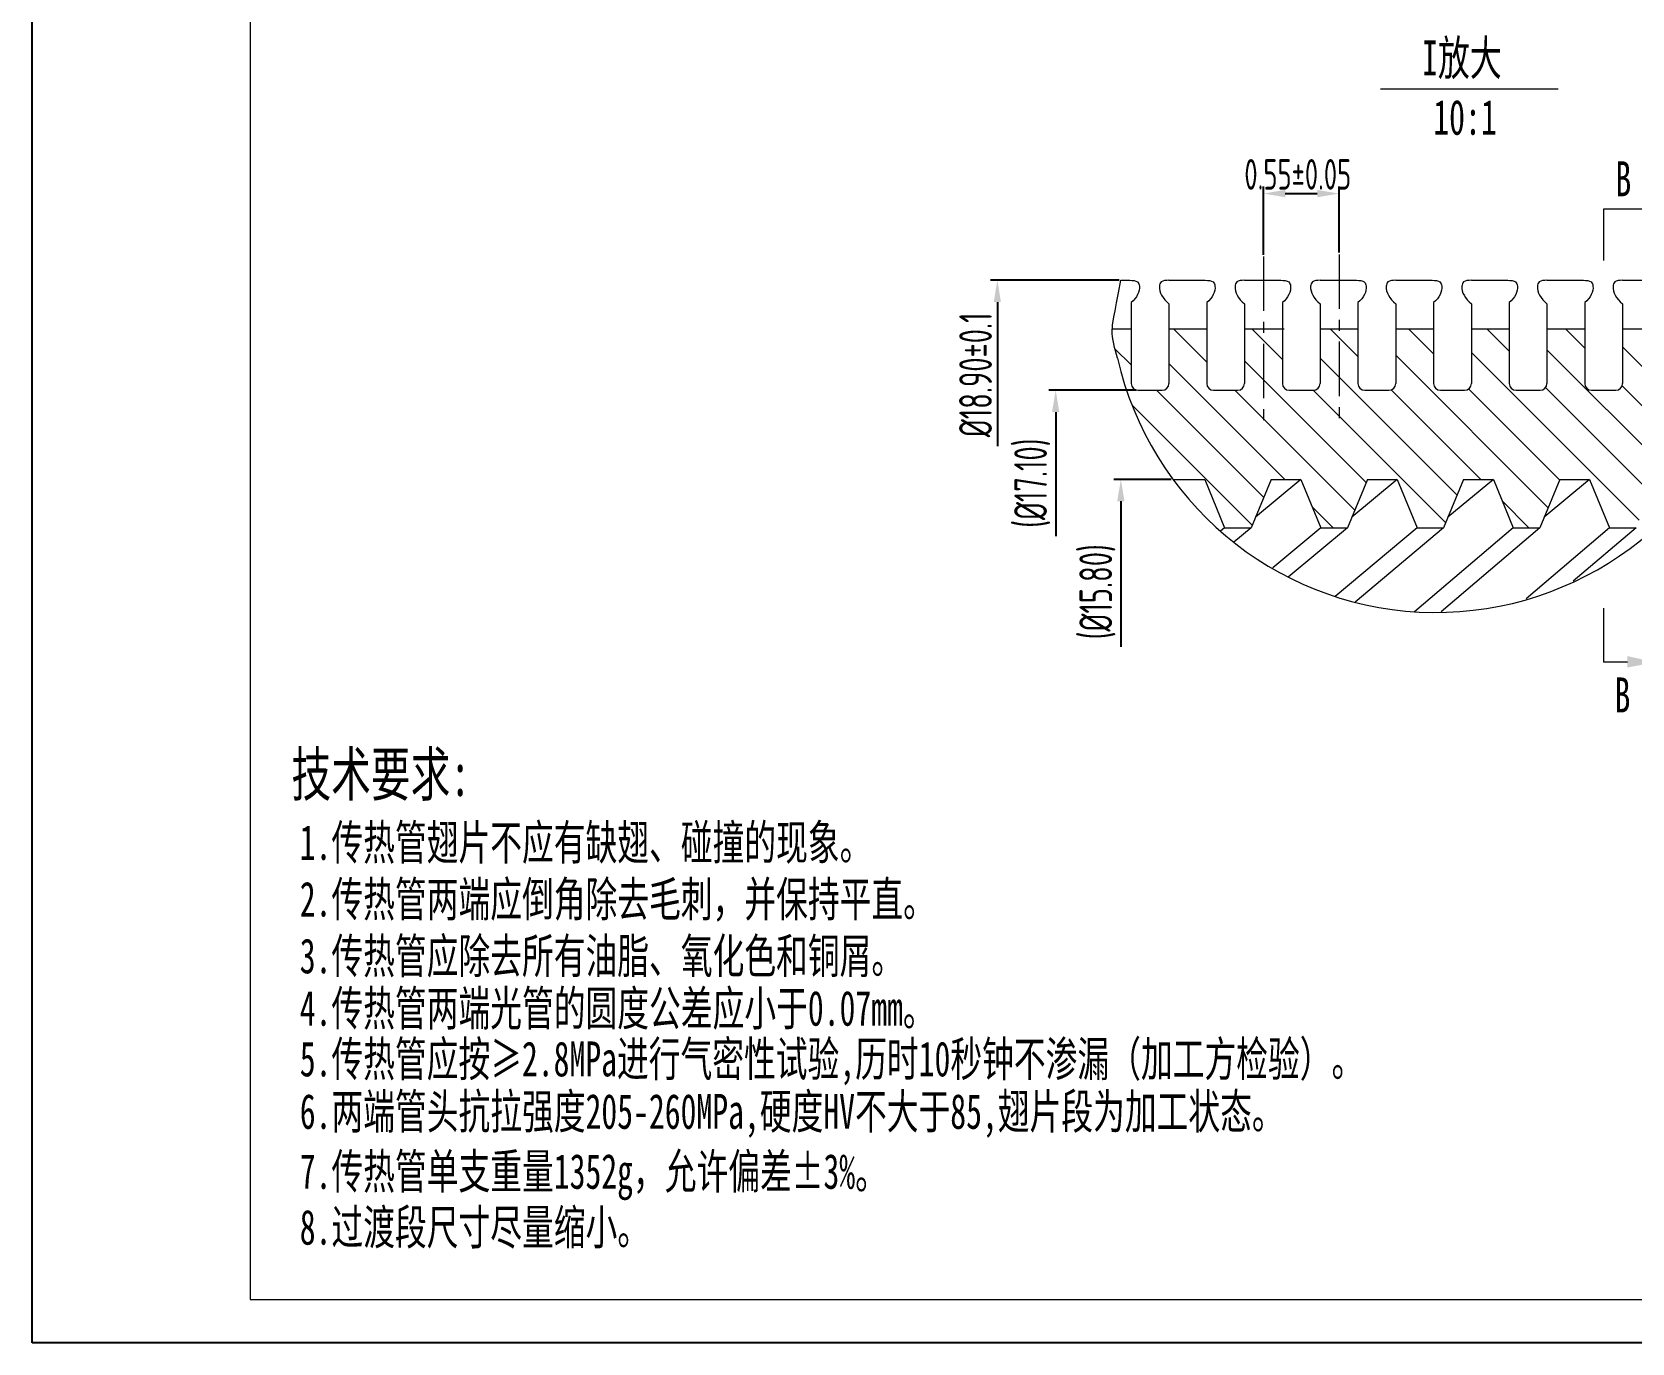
# Model space of a CAD drawing. Header units: millimetres. Extents: x 0 to 420, y 0 to 297.
# Drawn here: x 0 to 183.3, y 0 to 150.2 of the extents above; entities that cross this region are included whole.
import ezdxf

# ---------------------------------------------------------------- set-up
doc = ezdxf.new("R2010")
doc.units = ezdxf.units.MM
doc.header["$LTSCALE"] = 10
doc.linetypes.add('CENTER', pattern=[2, 1.25, -0.25, 0.25, -0.25])
doc.layers.get('0').update_dxf_attribs({"lineweight": 18})
for name, color, linetype, lineweight in [('1轮廓实线层', 7, 'Continuous', 18), ('2细线层', 4, 'Continuous', 18), ('3中心线层', 1, 'CENTER', 18), ('5剖面线层', 2, 'Continuous', 18), ('6文字层', 3, 'Continuous', 18), ('7标注层', 4, 'Continuous', 18), ('LAYER3', 4, 'Continuous', 18), ('粗线', 7, 'Continuous', 15)]:
    doc.layers.add(name, color=color, linetype=linetype, lineweight=lineweight)
doc.layers.add('边框', color=7, linetype='Continuous', lineweight=18, plot=False)
doc.styles.get("Standard").update_dxf_attribs({"font": 'isocp.shx', "width": 0.707, "bigfont": 'gbcbig.shx'})
doc.styles.add('STYLE1', font='', dxfattribs={"width": 0.67})
doc.styles.get('STYLE1').set_extended_font_data('宋体')
doc.dimstyles.new('STANDARD$0', dxfattribs={"dimtxt": 2.5, "dimasz": 2.5, "dimexe": 0.8, "dimexo": 0.2, "dimtad": 1, "dimdec": 4, "dimdsep": 46, "dimtxsty": 'Standard', "dimcen": 0.09, "dimdle": 5, "dimadec": 0, "dimazin": 0, "dimtfac": 1, "dimtdec": 4, "dimtmove": 0, "dimatfit": 3, "dimfxl": 0, "dimtolj": 1, "dimarcsym": 0})

# ---------------------------------------------------------------- blocks, each defined once
blk = doc.blocks.new('*X7')
at = {"layer": '7标注层', "linetype": 'ByBlock'}
for points in [[(141.09, 131.68), (143.59, 131.26), (143.59, 132.1)], [(149.76, 131.68), (147.26, 131.26), (147.26, 132.1)]]:
    blk.add_hatch(color=0, dxfattribs=at).paths.add_polyline_path(points, flags=0)
at = {"layer": '7标注层', "color": 0, "linetype": 'ByBlock', "lineweight": -2}
for p, q in [((141.09, 124.68), (141.09, 132.48)), ((149.76, 124.92), (149.76, 132.48)), ((143.59, 131.68), (147.26, 131.68))]:
    blk.add_line(p, q, dxfattribs=at)
at = {"layer": '7标注层', "color": 0, "linetype": 'ByBlock', "insert": (145.03, 133.88), "char_height": 3.5, "width": 24.3915, "attachment_point": 5}
blk.add_mtext('0.55%%P0.05', dxfattribs=at)
blk = doc.blocks.new('*X11')
at = {"layer": 'LAYER3'}
blk.add_hatch(color=0, dxfattribs=at).paths.add_polyline_path([(110.19, 119.25), (111.02, 119.25), (110.61, 121.75)], flags=0)
at = {"layer": 'LAYER3', "color": 0, "lineweight": -2}
for p, q in [((124.56, 121.75), (109.81, 121.75)), ((110.61, 119.25), (110.61, 102.73))]:
    blk.add_line(p, q, dxfattribs=at)
at = {"layer": 'LAYER3', "color": 0, "insert": (108.11, 110.91), "char_height": 3.75, "width": 30.3, "attachment_point": 5, "rotation": 90}
blk.add_mtext('%%C18.90%%P0.1', dxfattribs=at)
blk = doc.blocks.new('*X12')
at = {"layer": '7标注层'}
blk.add_hatch(color=0, dxfattribs=at).paths.add_polyline_path([(116.87, 106.65), (117.71, 106.65), (117.29, 109.15)], flags=0)
at = {"layer": '7标注层', "color": 0, "lineweight": -2}
for p, q in [((126.52, 109.15), (116.49, 109.15)), ((117.29, 106.65), (117.29, 92.44))]:
    blk.add_line(p, q, dxfattribs=at)
at = {"layer": '7标注层', "color": 0, "insert": (114.6, 98.5), "char_height": 3.75, "width": 21.9675, "attachment_point": 5, "rotation": 90}
blk.add_mtext('(%%C17.10)', dxfattribs=at)
blk = doc.blocks.new('*X28')
at = {"layer": '7标注层'}
blk.add_hatch(color=0, dxfattribs=at).paths.add_polyline_path([(124.34, 96.44), (125.17, 96.44), (124.76, 98.94)], flags=0)
at = {"layer": '7标注层', "color": 0, "lineweight": -2}
for p, q in [((130.52, 98.94), (123.96, 98.94)), ((124.76, 96.44), (124.76, 79.74))]:
    blk.add_line(p, q, dxfattribs=at)
at = {"layer": '7标注层', "color": 0, "insert": (122.07, 86.06), "char_height": 3.75, "width": 22.725, "attachment_point": 5, "rotation": 90}
blk.add_mtext('(%%C15.80)', dxfattribs=at)

msp = doc.modelspace()

# ---------------------------------------------------------------- hatches: boundary and pattern name
at = {"layer": '5剖面线层', "ltscale": 0.5}
h = msp.add_hatch(dxfattribs=at)
h.set_pattern_fill('ANSI31', color=256, style=0, pattern_type=0)
h.set_pattern_definition([(135, (0, 0), (-2.245064, -2.245064), [])])
edge = h.paths.add_edge_path(flags=0)
edge.add_line((138.92879, 116.17293), (138.92879, 109.93991))
edge.add_arc((138.14129, 109.93991), 0.7875, 270, 360, ccw=False)
edge.add_line((138.14129, 109.15241), (136.76316, 109.15241))
edge.add_line((136.76316, 109.15241), (135.38504, 109.15241))
edge.add_arc((135.38504, 109.93991), 0.7875, 180, 270, ccw=False)
edge.add_line((134.59754, 109.93991), (134.59754, 116.17293))
edge.add_line((134.59754, 116.17293), (130.26629, 116.17293))
edge.add_line((130.26629, 116.17293), (130.26629, 109.93991))
edge.add_arc((129.47879, 109.93991), 0.7875, 270, 360, ccw=False)
edge.add_line((129.47879, 109.15241), (126.72254, 109.15241))
edge.add_arc((126.72254, 109.93991), 0.7875, 180, 270, ccw=False)
edge.add_line((125.93504, 109.93991), (125.93504, 116.17293))
edge.add_line((125.93504, 116.17293), (123.77279, 116.18018))
edge.add_spline(control_points=[(123.77279, 116.18018), (123.77097, 116.14207), (123.73254, 115.04701), (124.06215, 113.9209), (124.38045, 112.83346)], knot_values=[0, 0, 0, 0, 0.117345997, 3.417697462, 3.417697462, 3.417697462, 3.417697462], weights=[1, 1, 1, 1, 1], degree=3, periodic=0)
edge.add_arc((160.85574, 121.09018), 37.39813, 192.7547986, 216.3145089)
edge.add_line((130.72113, 98.94237), (134.36192, 98.91491))
edge.add_line((134.36192, 98.91491), (136.64977, 93.40241))
edge.add_line((136.64977, 93.40241), (139.69404, 93.40241))
edge.add_line((139.69404, 93.40241), (141.97739, 98.91491))
edge.add_line((141.97739, 98.91491), (145.38692, 98.91491))
edge.add_line((145.38692, 98.91491), (147.67028, 93.40241))
edge.add_line((147.67028, 93.40241), (150.71904, 93.40241))
edge.add_line((150.71904, 93.40241), (153.00239, 98.91491))
edge.add_line((153.00239, 98.91491), (156.41192, 98.91491))
edge.add_line((156.41192, 98.91491), (158.69528, 93.40241))
edge.add_line((158.69528, 93.40241), (161.74404, 93.40241))
edge.add_line((161.74404, 93.40241), (164.02739, 98.91491))
edge.add_line((164.02739, 98.91491), (167.43692, 98.91491))
edge.add_line((167.43692, 98.91491), (169.72028, 93.40241))
edge.add_line((169.72028, 93.40241), (172.76904, 93.40241))
edge.add_line((172.76904, 93.40241), (175.05239, 98.91491))
edge.add_line((175.05239, 98.91491), (178.46192, 98.91491))
edge.add_line((178.46192, 98.91491), (180.74528, 93.40241))
edge.add_line((180.74528, 93.40241), (183.79404, 93.40241))
edge.add_line((183.79404, 93.40241), (186.07739, 98.91491))
edge.add_line((186.07739, 98.91491), (190.97014, 98.91491))
edge.add_arc((160.85574, 121.09018), 37.39813, 323.6332678, 341.3849782)
edge.add_line((196.29737, 109.15241), (196.02254, 109.15241))
edge.add_arc((196.02254, 109.93991), 0.7875, 180, 270, ccw=False)
edge.add_line((195.23504, 109.93991), (195.23504, 116.17293))
edge.add_line((195.23504, 116.17293), (190.90379, 116.17293))
edge.add_line((190.90379, 116.17293), (190.90379, 109.93991))
edge.add_arc((190.11629, 109.93991), 0.7875, 270, 360, ccw=False)
edge.add_line((190.11629, 109.15241), (188.73816, 109.15241))
edge.add_line((188.73816, 109.15241), (187.36004, 109.15241))
edge.add_arc((187.36004, 109.93991), 0.7875, 180, 270, ccw=False)
edge.add_line((186.57254, 109.93991), (186.57254, 116.17293))
edge.add_line((186.57254, 116.17293), (182.24129, 116.17293))
edge.add_line((182.24129, 116.17293), (182.24129, 109.93991))
edge.add_arc((181.45379, 109.93991), 0.7875, 270, 360, ccw=False)
edge.add_line((181.45379, 109.15241), (180.07566, 109.15241))
edge.add_line((180.07566, 109.15241), (178.69754, 109.15241))
edge.add_arc((178.69754, 109.93991), 0.7875, 180, 270, ccw=False)
edge.add_line((177.91004, 109.93991), (177.91004, 116.17293))
edge.add_line((177.91004, 116.17293), (173.57879, 116.17293))
edge.add_line((173.57879, 116.17293), (173.57879, 109.93991))
edge.add_arc((172.79129, 109.93991), 0.7875, 270, 360, ccw=False)
edge.add_line((172.79129, 109.15241), (171.41316, 109.15241))
edge.add_line((171.41316, 109.15241), (170.03504, 109.15241))
edge.add_arc((170.03504, 109.93991), 0.7875, 180, 270, ccw=False)
edge.add_line((169.24754, 109.93991), (169.24754, 116.17293))
edge.add_line((169.24754, 116.17293), (164.91629, 116.17293))
edge.add_line((164.91629, 116.17293), (164.91629, 109.93991))
edge.add_arc((164.12879, 109.93991), 0.7875, 270, 360, ccw=False)
edge.add_line((164.12879, 109.15241), (162.75066, 109.15241))
edge.add_line((162.75066, 109.15241), (161.37254, 109.15241))
edge.add_arc((161.37254, 109.93991), 0.7875, 180, 270, ccw=False)
edge.add_line((160.58504, 109.93991), (160.58504, 116.17293))
edge.add_line((160.58504, 116.17293), (156.25379, 116.17293))
edge.add_line((156.25379, 116.17293), (156.25379, 109.93991))
edge.add_arc((155.46629, 109.93991), 0.7875, 270, 360, ccw=False)
edge.add_line((155.46629, 109.15241), (154.08816, 109.15241))
edge.add_line((154.08816, 109.15241), (152.71004, 109.15241))
edge.add_arc((152.71004, 109.93991), 0.7875, 180, 270, ccw=False)
edge.add_line((151.92254, 109.93991), (151.92254, 116.17293))
edge.add_line((151.92254, 116.17293), (147.59129, 116.17293))
edge.add_line((147.59129, 116.17293), (147.59129, 109.93991))
edge.add_arc((146.80379, 109.93991), 0.7875, 270, 360, ccw=False)
edge.add_line((146.80379, 109.15241), (145.42566, 109.15241))
edge.add_line((145.42566, 109.15241), (144.04754, 109.15241))
edge.add_arc((144.04754, 109.93991), 0.7875, 180, 270, ccw=False)
edge.add_line((143.26004, 109.93991), (143.26004, 116.17293))
edge.add_line((143.26004, 116.17293), (138.92879, 116.17293))
at = {"layer": '7标注层'}
msp.add_hatch(color=256, dxfattribs=at).paths.add_polyline_path([(182.78919, 78.69656), (185.99569, 77.98539), (182.78919, 77.38421)], flags=0)

# ---------------------------------------------------------------- linework, layer by layer
at = {"ltscale": 0.5}
for p, q in [((123.77279, 116.18018), (125.93504, 116.17293)), ((130.26629, 116.17293), (134.59754, 116.17293)), ((138.92879, 116.17293), (143.47666, 116.17293)), ((147.59129, 116.17293), (151.92254, 116.17293)), ((156.25379, 116.17293), (160.58504, 116.17293)), ((164.91629, 116.17293), (169.24754, 116.17293)), ((173.57879, 116.17293), (177.91004, 116.17293)), ((182.24129, 116.17293), (186.57254, 116.17293)), ((145.38692, 98.91491), (140.18858, 94.59635)), ((156.41192, 98.91491), (151.21358, 94.59635)), ((167.43692, 98.91491), (162.23858, 94.59635)), ((178.46192, 98.91491), (173.26358, 94.59635)), ((136.64977, 93.40241), (136.16592, 93.00045)), ((139.69404, 93.40241), (137.68589, 91.73413)), ((147.67028, 93.40241), (142.15712, 88.82231)), ((150.71904, 93.40241), (143.91436, 87.74937)), ((158.69528, 93.40241), (149.31875, 85.51607)), ((161.74404, 93.40241), (151.58631, 84.85902)), ((169.72028, 93.40241), (158.40915, 83.77217)), ((172.76904, 93.40241), (161.45791, 83.77217)), ((180.74528, 93.40241), (171.18905, 85.26628)), ((183.79404, 93.40241), (176.58346, 87.26335))]:
    msp.add_line(p, q, dxfattribs=at)
at = {"layer": '1轮廓实线层'}
for p, q in [((124.75511, 121.75241), (125.77275, 121.75241)), ((130.26629, 121.75241), (134.43525, 121.75241)), ((138.92879, 121.75241), (143.09775, 121.75241)), ((147.59129, 121.75241), (151.76025, 121.75241)), ((156.25379, 121.75241), (160.42275, 121.75241)), ((164.91629, 121.75241), (169.08525, 121.75241)), ((173.57879, 121.75241), (177.74775, 121.75241)), ((182.24129, 121.75241), (186.41025, 121.75241)), ((125.93504, 119.19022), (125.93504, 109.93991)), ((134.59754, 119.19022), (134.59754, 109.93991)), ((143.26004, 119.19022), (143.26004, 109.93991)), ((151.92254, 119.19022), (151.92254, 109.93991)), ((160.58504, 119.19022), (160.58504, 109.93991)), ((169.24754, 119.19022), (169.24754, 109.93991)), ((177.91004, 119.19022), (177.91004, 109.93991)), ((130.26629, 119.0572), (130.26629, 109.93991)), ((138.92879, 119.0572), (138.92879, 109.93991)), ((147.59129, 119.0572), (147.59129, 109.93991)), ((156.25379, 119.0572), (156.25379, 109.93991)), ((164.91629, 119.0572), (164.91629, 109.93991)), ((173.57879, 119.0572), (173.57879, 109.93991)), ((182.24129, 119.0572), (182.24129, 109.93991)), ((126.72254, 109.15241), (129.47879, 109.15241)), ((135.38504, 109.15241), (136.76316, 109.15241)), ((136.76316, 109.15241), (138.14129, 109.15241)), ((144.04754, 109.15241), (145.42566, 109.15241)), ((145.42566, 109.15241), (146.80379, 109.15241)), ((152.71004, 109.15241), (154.08816, 109.15241)), ((154.08816, 109.15241), (155.46629, 109.15241)), ((161.37254, 109.15241), (162.75066, 109.15241)), ((162.75066, 109.15241), (164.12879, 109.15241)), ((170.03504, 109.15241), (171.41316, 109.15241)), ((171.41316, 109.15241), (172.79129, 109.15241)), ((178.69754, 109.15241), (180.07566, 109.15241)), ((180.07566, 109.15241), (181.45379, 109.15241)), ((130.72113, 98.94237), (134.36192, 98.91491)), ((134.36192, 98.91491), (136.64977, 93.40241)), ((141.97739, 98.91491), (139.69404, 93.40241)), ((141.97739, 98.91491), (145.38692, 98.91491)), ((145.38692, 98.91491), (147.67028, 93.40241)), ((153.00239, 98.91491), (150.71904, 93.40241)), ((153.00239, 98.91491), (156.41192, 98.91491)), ((156.41192, 98.91491), (158.69528, 93.40241)), ((164.02739, 98.91491), (161.74404, 93.40241)), ((164.02739, 98.91491), (167.43692, 98.91491)), ((167.43692, 98.91491), (169.72028, 93.40241)), ((175.05239, 98.91491), (172.76904, 93.40241)), ((175.05239, 98.91491), (178.46192, 98.91491)), ((178.46192, 98.91491), (180.74528, 93.40241)), ((136.64977, 93.40241), (139.69404, 93.40241)), ((147.67028, 93.40241), (150.71904, 93.40241)), ((158.69528, 93.40241), (161.74404, 93.40241)), ((169.72028, 93.40241), (172.76904, 93.40241)), ((180.74528, 93.40241), (183.79404, 93.40241))]:
    msp.add_line(p, q, dxfattribs=at)
for centre, start, end in [((126.72254, 109.93991), 180, 270), ((129.47879, 109.93991), 270, 0), ((135.38504, 109.93991), 180, 270), ((138.14129, 109.93991), 270, 0), ((144.04754, 109.93991), 180, 270), ((146.80379, 109.93991), 270, 0), ((152.71004, 109.93991), 180, 270), ((155.46629, 109.93991), 270, 360), ((161.37254, 109.93991), 180, 270), ((164.12879, 109.93991), 270, 0), ((170.03504, 109.93991), 180, 270), ((172.79129, 109.93991), 270, 360), ((178.69754, 109.93991), 180, 270), ((181.45379, 109.93991), 270, 360)]:
    msp.add_arc(centre, 0.7875, start, end, dxfattribs=at)
for points, knots in [([(125.77275, 121.75241), (126.12124, 121.73897), (126.7006, 121.71661), (127.0591, 120.68795), (126.59629, 119.73598), (125.93504, 119.19022)], [0, 0, 0, 0, 277.357343389, 461.096346267, 1070.256462136, 1070.256462136, 1070.256462136, 1070.256462136]), ([(130.26629, 121.75241), (129.91779, 121.73897), (129.33843, 121.71661), (128.99285, 120.58388), (129.54458, 119.64627), (130.26629, 119.0572)], [0, 0, 0, 0, 268.847642978, 446.949283423, 1085.446018656, 1085.446018656, 1085.446018656, 1085.446018656]), ([(134.43525, 121.75241), (134.78374, 121.73897), (135.3631, 121.71661), (135.7216, 120.68795), (135.25879, 119.73598), (134.59754, 119.19022)], [0, 0, 0, 0, 289.131839493, 480.671011449, 1115.691460862, 1115.691460862, 1115.691460862, 1115.691460862]), ([(138.92879, 121.75241), (138.58029, 121.73897), (138.00093, 121.71661), (137.65535, 120.58388), (138.20708, 119.64627), (138.92879, 119.0572)], [0, 0, 0, 0, 280.349257895, 466.070293702, 1131.88266203, 1131.88266203, 1131.88266203, 1131.88266203]), ([(143.09775, 121.75241), (143.44624, 121.73897), (144.0256, 121.71661), (144.3841, 120.68795), (143.92129, 119.73598), (143.26004, 119.19022)], [0, 0, 0, 0, 301.676578229, 501.526176577, 1164.098643932, 1164.098643932, 1164.098643932, 1164.098643932]), ([(147.59129, 121.75241), (147.24279, 121.73897), (146.66343, 121.71661), (146.31785, 120.58388), (146.86958, 119.64627), (147.59129, 119.0572)], [0, 0, 0, 0, 292.557080082, 486.365347504, 1181.17054807, 1181.17054807, 1181.17054807, 1181.17054807]), ([(151.76025, 121.75241), (152.10874, 121.73897), (152.6881, 121.71661), (153.0466, 120.68795), (152.58379, 119.73598), (151.92254, 119.19022)], [0, 0, 0, 0, 314.901641587, 523.51235628, 1215.131038996, 1215.131038996, 1215.131038996, 1215.131038996]), ([(156.25379, 121.75241), (155.90529, 121.73897), (155.32593, 121.71661), (154.98035, 120.58388), (155.53208, 119.64627), (156.25379, 119.0572)], [0, 0, 0, 0, 305.389049714, 507.698023395, 1232.978368269, 1232.978368269, 1232.978368269, 1232.978368269]), ([(160.42275, 121.75241), (160.77124, 121.73897), (161.3506, 121.71661), (161.7091, 120.68795), (161.24629, 119.73598), (160.58504, 119.19022)], [0, 0, 0, 0, 328.728350826, 546.498750053, 1268.485043372, 1268.485043372, 1268.485043372, 1268.485043372]), ([(164.91629, 121.75241), (164.56779, 121.73897), (163.98843, 121.71661), (163.64285, 120.58388), (164.19458, 119.64627), (164.91629, 119.0572)], [0, 0, 0, 0, 318.773318486, 529.948876222, 1287.016042136, 1287.016042136, 1287.016042136, 1287.016042136]), ([(169.08525, 121.75241), (169.43374, 121.73897), (170.0131, 121.71661), (170.3716, 120.68795), (169.90879, 119.73598), (169.24754, 119.19022)], [0, 0, 0, 0, 343.087725705, 570.370680793, 1323.894478612, 1323.894478612, 1323.894478612, 1323.894478612]), ([(173.57879, 121.75241), (173.23029, 121.73897), (172.65093, 121.71661), (172.30535, 120.58388), (172.85708, 119.64627), (173.57879, 119.0572)], [0, 0, 0, 0, 332.646842416, 553.013097691, 1343.02903577, 1343.02903577, 1343.02903577, 1343.02903577]), ([(177.74775, 121.75241), (178.09624, 121.73897), (178.6756, 121.71661), (179.0341, 120.68795), (178.57129, 119.73598), (177.91004, 119.19022)], [0, 0, 0, 0, 357.919174908, 595.027417671, 1381.125537138, 1381.125537138, 1381.125537138, 1381.125537138]), ([(182.24129, 121.75241), (181.89279, 121.73897), (181.31343, 121.71661), (180.96785, 120.58388), (181.51958, 119.64627), (182.24129, 119.0572)], [0, 0, 0, 0, 346.954203258, 576.798557014, 1400.793603432, 1400.793603432, 1400.793603432, 1400.793603432])]:
    msp.add_open_spline(points, degree=3, knots=knots, dxfattribs=at)
at = {"layer": '2细线层'}
for p, q in [((180.07566, 129.89824), (180.07566, 124.01196)), ((180.07566, 84.1921), (180.07566, 77.98539))]:
    msp.add_line(p, q, dxfattribs=at)
msp.add_arc((160.85574, 121.09018), 37.39813, 192.7547986, 341.3849782, dxfattribs=at)
msp.add_open_spline([(124.38045, 112.83346), (124.06215, 113.9209), (123.531, 115.73555), (123.95555, 117.46959), (124.75511, 121.75241)], degree=3, knots=[0, 0, 0, 0, 448.060918396, 747.692883988, 747.692883988, 747.692883988, 747.692883988], dxfattribs=at)
at = {"layer": '3中心线层', "ltscale": 0.5}
for p, q in [((149.75691, 124.71877), (149.75691, 105.00916)), ((141.09441, 124.48148), (141.09441, 105.00916))]:
    msp.add_line(p, q, dxfattribs=at)
at = {"layer": '6文字层'}
msp.add_line((154.51519, 143.67958), (174.87026, 143.67958), dxfattribs=at)
at = {"layer": '7标注层'}
for points in [[(184.78843, 129.89824), (180.07566, 129.89824)], [(182.78919, 77.98539), (180.07566, 77.98539)]]:
    msp.add_lwpolyline(points, dxfattribs=at)
at = {"layer": '粗线'}
for p, q in [((25, 292.00001), (25, 5.00001)), ((25, 5.00001), (415, 5))]:
    msp.add_line(p, q, dxfattribs=at)
at = {"layer": '边框', "linetype": 'Continuous', "lineweight": 25}
for p, q in [((0, 0), (0, 297)), ((420, 0), (0, 0))]:
    msp.add_line(p, q, dxfattribs=at)

# ---------------------------------------------------------------- texts
at = {"layer": '6文字层', "style": 'STYLE1'}
for s, height, width, p in [('I放大', 4, 0.67, (159.26459, 145.22745)), ('10:1', 4, 0.67, (160.54049, 138.41917)), ('B', 4, 0.67, (181.42028, 131.37274)), ('B', 4, 0.67, (181.31782, 72.24291)), ('技术要求:', 5, 0.667, (29.7314, 62.66778)), ('1.传热管翅片不应有缺翅、碰撞的现象。', 4, 0.667, (30.67981, 55.34896)), ('2.传热管两端应倒角除去毛刺，并保持平直。', 4, 0.667, (30.67981, 48.84896)), ('3.传热管应除去所有油脂、氧化色和铜屑。', 4, 0.667, (30.67981, 42.34896)), ('4.传热管两端光管的圆度公差应小于0.07mm。', 4, 0.667, (30.67981, 36.34896)), ('5.传热管应按≥2.8MPa进行气密性试验,历时10秒钟不渗漏（加工方检验）。', 4, 0.667, (30.67981, 30.54609)), ('6.两端管头抗拉强度205-260MPa,硬度HV不大于85,翅片段为加工状态。', 4, 0.667, (30.67981, 24.53574)), ('7.传热管单支重量1352g，允许偏差%%P3%。', 4, 0.667, (30.67981, 17.66265)), ('8.过渡段尺寸尽量缩小。', 4, 0.667, (30.67981, 11.26883))]:
    msp.add_text(s, height=height, dxfattribs=dict(at, width=width)).set_placement(p)

# ---------------------------------------------------------------- dimensions: what is measured, and where the dimension line sits
at = {"layer": '7标注层'}
dim = msp.add_linear_dim(base=(149.75691, 131.67918), p1=(141.09441, 124.48148), p2=(149.75691, 124.71877), text='0.55%%P0.05', dimstyle='STANDARD$0', override={"dimtxt": 3.5, "dimsah": 1, "dimtzin": 0}, dxfattribs=at)
dim.commit()
dim.dimension.update_dxf_attribs({"geometry": '*X7', "text_midpoint": (145.03493, 131.67918), "dimtype": 160})
for base, p1, p2, text, picture, middle in [((117.2905, 79.7657), (126.72254, 109.15241), (127.87549, 79.7657), '(%%C17.10)', '*X12', (117.2905, 98.49999)), ((124.75511, 67.96982), (130.72113, 98.94237), (133.27225, 67.96982), '(%%C15.80)', '*X28', (124.75511, 86.06175))]:
    dim = msp.add_linear_dim(base=base, p1=p1, p2=p2, angle=90, text=text, dimstyle='STANDARD$0', override={"dimtxt": 3.75, "dimsah": 1, "dimse2": 1, "dimsd2": 1, "dimtzin": 0}, dxfattribs=at)
    dim.commit()
    dim.dimension.update_dxf_attribs({"geometry": picture, "text_midpoint": middle, "dimtype": 160})
at = {"layer": 'LAYER3'}
dim = msp.add_linear_dim(base=(110.60658, 82.00527), p1=(124.75511, 121.75241), p2=(124.75511, 82.00527), angle=90, text='%%C18.90%%P0.1', dimstyle='STANDARD$0', override={"dimtxt": 3.75, "dimsah": 1, "dimse2": 1, "dimsd2": 1, "dimtzin": 0}, dxfattribs=at)
dim.commit()
dim.dimension.update_dxf_attribs({"geometry": '*X11', "text_midpoint": (110.60658, 110.91286), "dimtype": 160})

doc.saveas('drawing.dxf')
